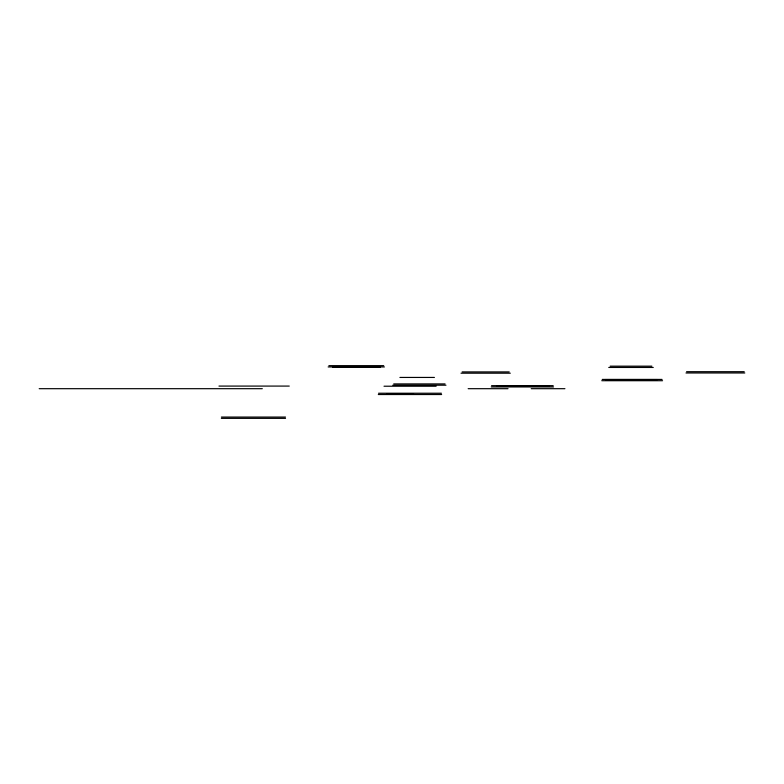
<?xml version="1.0" encoding="UTF-8"?>
<svg xmlns="http://www.w3.org/2000/svg" width="784" height="784" viewBox="0 0 784 784"><rect width="100%" height="100%" fill="white"/><g stroke="black" fill="none" stroke-linecap="round" stroke-linejoin="round"><path stroke-width="1.18" d="M328.888 365.648L383.69 365.648M610.158 366.167L651.857 366.167M328.143 366.932L384.434 366.932M332.583 367.373L380.26 367.373M608.747 367.451L653.268 367.451M686.588 371.694L744.202 371.694M462.139 371.91L509.179 371.91M685.99 372.978L744.8 372.978M461.012 373.194L510.306 373.194M399.909 377.437L434.424 377.437M602.23 379.427L662.088 379.427M605.287 379.564L657.394 379.564M601.759 380.71L662.549 380.71M393.735 383.915L445.057 383.915M392.813 385.199L445.978 385.199M491.578 385.659L553.181 385.659M218.971 386.081L289.257 386.081M496.821 386.1L548.918 386.1M384.013 386.218L436.12 386.218M491.235 386.943L553.524 386.943M39.2 388.688L262.297 388.688M468.166 388.688L508.022 388.688M531.219 388.688L564.931 388.688M378.535 393.235L441.402 393.235M386.806 393.627L413.511 393.627M378.3 394.519L441.637 394.519M221.392 417.068L285.503 417.068M221.362 418.352L285.523 418.352"/></g></svg>
